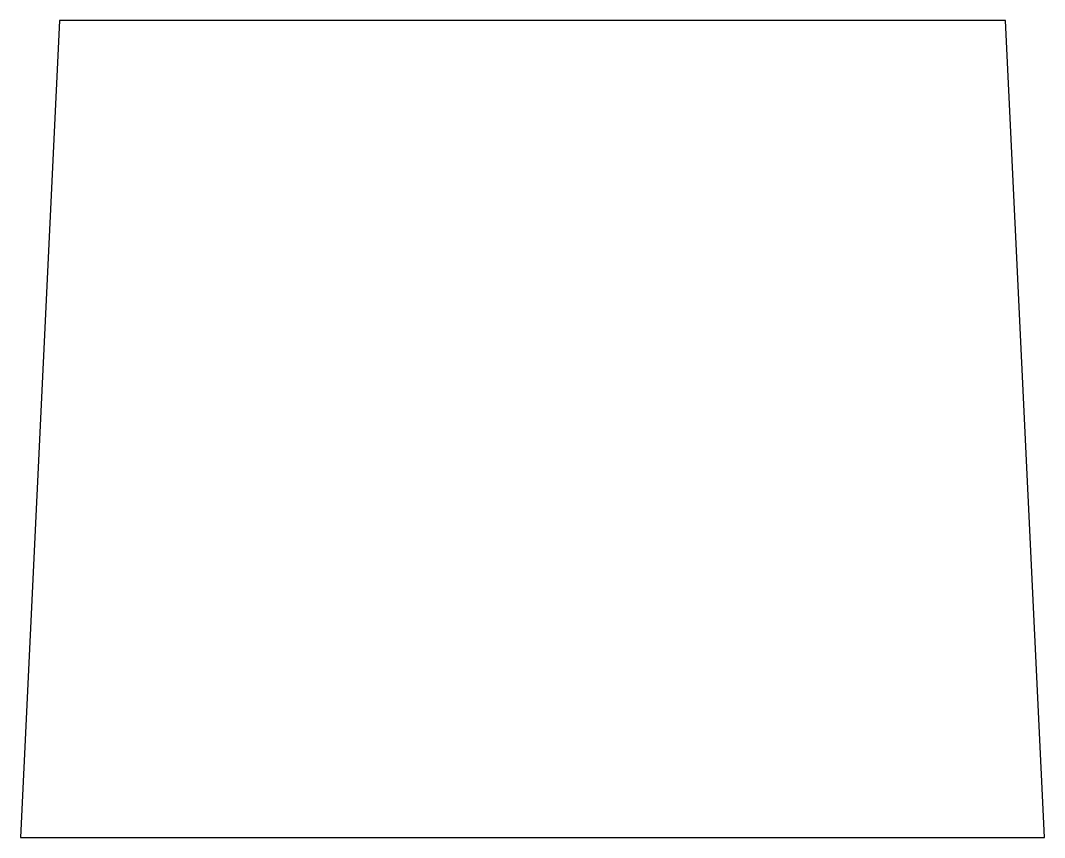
# Model space of a CAD drawing. Header units: metres. Extents: x 0 to 158, y 0 to 126.
import ezdxf

# ---------------------------------------------------------------- set-up
doc = ezdxf.new("R2010")
doc.units = ezdxf.units.M

msp = doc.modelspace()

# ---------------------------------------------------------------- linework, layer by layer
at = {"layer": 'CUT'}
msp.add_lwpolyline([(0, 0), (158, 0), (152, 126), (6, 126)], close=True, dxfattribs=at)

doc.saveas('drawing.dxf')
